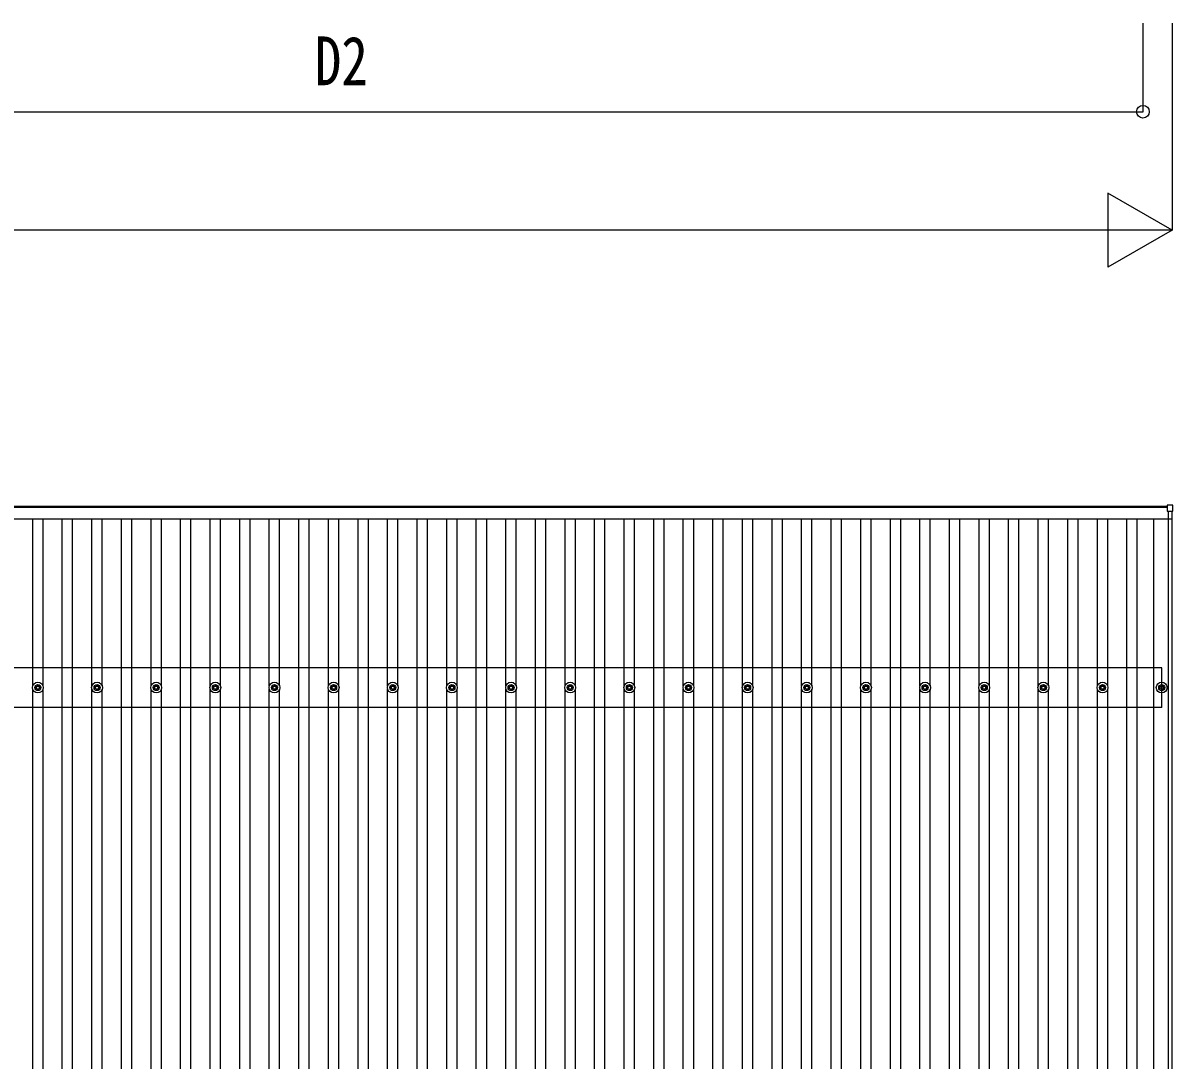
# Model space of a CAD drawing. Units: millimetres, scale not verified. Extents: x -21025 to 21025, y -14850 to 14850.
# Drawn here: x -8395 to -4507, y 3792 to 7301 of the extents above; entities that cross this region are included whole.
import ezdxf
from ezdxf.enums import TextEntityAlignment as Align

# ---------------------------------------------------------------- set-up
doc = ezdxf.new("R2010")
doc.units = ezdxf.units.MM
doc.header["$LTSCALE"] = 60
for name, color, linetype in [('0-5_YKK_13', 4, 'Continuous'), ('0-6_YKK_A1', 4, 'Continuous'), ('0-7_YKK_D', 6, 'Continuous')]:
    doc.layers.add(name, color=color, linetype=linetype)
doc.styles.add('ＭＳ ゴシック', font='')
doc.styles.get('ＭＳ ゴシック').set_extended_font_data('MS Gothic')

msp = doc.modelspace()

# ---------------------------------------------------------------- linework, layer by layer
at = {"layer": '0-5_YKK_13'}
for p, q in [((-4526.6, 5669.97), (-4526.6, 5651.97)), ((-4507.6, 5670.97), (-4525.6, 5670.97)), ((-4525.6, 5650.97), (-4507.6, 5650.97)), ((-4506.6, 5651.97), (-4506.6, 5669.97)), ((-8354.9, 5056.24), (-8350.49, 5056.24)), ((-8346.65, 5064.49), (-8346.65, 5060.07)), ((-8343.15, 5064.49), (-8343.15, 5060.07)), ((-8339.32, 5056.24), (-8334.91, 5056.24)), ((-8154.9, 5056.24), (-8150.49, 5056.24)), ((-8146.65, 5064.49), (-8146.65, 5060.07)), ((-8143.15, 5064.49), (-8143.15, 5060.07)), ((-8139.32, 5056.24), (-8134.91, 5056.24)), ((-7954.9, 5056.24), (-7950.49, 5056.24)), ((-7946.65, 5064.49), (-7946.65, 5060.07)), ((-7943.15, 5064.49), (-7943.15, 5060.07)), ((-7939.32, 5056.24), (-7934.91, 5056.24)), ((-7754.9, 5056.24), (-7750.49, 5056.24)), ((-7746.65, 5064.49), (-7746.65, 5060.07)), ((-7743.15, 5064.49), (-7743.15, 5060.07)), ((-7739.32, 5056.24), (-7734.91, 5056.24)), ((-7554.9, 5056.24), (-7550.49, 5056.24)), ((-7546.65, 5064.49), (-7546.65, 5060.07)), ((-7543.15, 5064.49), (-7543.15, 5060.07)), ((-7539.32, 5056.24), (-7534.91, 5056.24)), ((-7354.9, 5056.24), (-7350.49, 5056.24)), ((-7346.65, 5064.49), (-7346.65, 5060.07)), ((-7343.15, 5064.49), (-7343.15, 5060.07)), ((-7339.32, 5056.24), (-7334.91, 5056.24)), ((-7154.9, 5056.24), (-7150.49, 5056.24)), ((-7146.65, 5064.49), (-7146.65, 5060.07)), ((-7143.15, 5064.49), (-7143.15, 5060.07)), ((-7139.32, 5056.24), (-7134.91, 5056.24)), ((-6954.9, 5056.24), (-6950.49, 5056.24)), ((-6946.65, 5064.49), (-6946.65, 5060.07)), ((-6943.15, 5064.49), (-6943.15, 5060.07)), ((-6939.32, 5056.24), (-6934.91, 5056.24)), ((-6754.9, 5056.24), (-6750.49, 5056.24)), ((-6746.65, 5064.49), (-6746.65, 5060.07)), ((-6743.15, 5064.49), (-6743.15, 5060.07)), ((-6739.32, 5056.24), (-6734.91, 5056.24)), ((-6554.9, 5056.24), (-6550.49, 5056.24)), ((-6546.65, 5064.49), (-6546.65, 5060.07)), ((-6543.15, 5064.49), (-6543.15, 5060.07)), ((-6539.32, 5056.24), (-6534.91, 5056.24)), ((-6354.9, 5056.24), (-6350.49, 5056.24)), ((-6346.65, 5064.49), (-6346.65, 5060.07)), ((-6343.15, 5064.49), (-6343.15, 5060.07)), ((-6339.32, 5056.24), (-6334.91, 5056.24)), ((-6154.9, 5056.24), (-6150.49, 5056.24)), ((-6146.65, 5064.49), (-6146.65, 5060.07)), ((-6143.15, 5064.49), (-6143.15, 5060.07)), ((-6139.32, 5056.24), (-6134.91, 5056.24)), ((-5954.9, 5056.24), (-5950.49, 5056.24)), ((-5946.65, 5064.49), (-5946.65, 5060.07)), ((-5943.15, 5064.49), (-5943.15, 5060.07)), ((-5939.32, 5056.24), (-5934.91, 5056.24)), ((-5754.9, 5056.24), (-5750.49, 5056.24)), ((-5746.65, 5064.49), (-5746.65, 5060.07)), ((-5743.15, 5064.49), (-5743.15, 5060.07)), ((-5739.32, 5056.24), (-5734.91, 5056.24)), ((-5554.9, 5056.24), (-5550.49, 5056.24)), ((-5546.65, 5064.49), (-5546.65, 5060.07)), ((-5543.15, 5064.49), (-5543.15, 5060.07)), ((-5539.32, 5056.24), (-5534.91, 5056.24)), ((-5354.9, 5056.24), (-5350.49, 5056.24)), ((-5346.65, 5064.49), (-5346.65, 5060.07)), ((-5343.15, 5064.49), (-5343.15, 5060.07)), ((-5339.32, 5056.24), (-5334.91, 5056.24)), ((-5154.9, 5056.24), (-5150.49, 5056.24)), ((-5146.65, 5064.49), (-5146.65, 5060.07)), ((-5143.15, 5064.49), (-5143.15, 5060.07)), ((-5139.32, 5056.24), (-5134.91, 5056.24)), ((-4954.9, 5056.24), (-4950.49, 5056.24)), ((-4946.65, 5064.49), (-4946.65, 5060.07)), ((-4943.15, 5064.49), (-4943.15, 5060.07)), ((-4939.32, 5056.24), (-4934.91, 5056.24)), ((-4754.9, 5056.24), (-4750.49, 5056.24)), ((-4746.65, 5064.49), (-4746.65, 5060.07)), ((-4743.15, 5064.49), (-4743.15, 5060.07)), ((-4739.32, 5056.24), (-4734.91, 5056.24)), ((-4554.9, 5056.24), (-4550.49, 5056.24)), ((-4546.65, 5064.49), (-4546.65, 5060.07)), ((-4543.15, 5064.49), (-4543.15, 5060.07)), ((-4539.32, 5056.24), (-4534.91, 5056.24)), ((-8354.9, 5052.74), (-8350.49, 5052.74)), ((-8346.65, 5048.91), (-8346.65, 5044.49)), ((-8343.15, 5048.91), (-8343.15, 5044.49)), ((-8339.32, 5052.74), (-8334.91, 5052.74)), ((-8154.9, 5052.74), (-8150.49, 5052.74)), ((-8146.65, 5048.91), (-8146.65, 5044.49)), ((-8143.15, 5048.91), (-8143.15, 5044.49)), ((-8139.32, 5052.74), (-8134.91, 5052.74)), ((-7954.9, 5052.74), (-7950.49, 5052.74)), ((-7946.65, 5048.91), (-7946.65, 5044.49)), ((-7943.15, 5048.91), (-7943.15, 5044.49)), ((-7939.32, 5052.74), (-7934.91, 5052.74)), ((-7754.9, 5052.74), (-7750.49, 5052.74)), ((-7746.65, 5048.91), (-7746.65, 5044.49)), ((-7743.15, 5048.91), (-7743.15, 5044.49)), ((-7739.32, 5052.74), (-7734.91, 5052.74)), ((-7554.9, 5052.74), (-7550.49, 5052.74)), ((-7546.65, 5048.91), (-7546.65, 5044.49)), ((-7543.15, 5048.91), (-7543.15, 5044.49)), ((-7539.32, 5052.74), (-7534.91, 5052.74)), ((-7354.9, 5052.74), (-7350.49, 5052.74)), ((-7346.65, 5048.91), (-7346.65, 5044.49)), ((-7343.15, 5048.91), (-7343.15, 5044.49)), ((-7339.32, 5052.74), (-7334.91, 5052.74)), ((-7154.9, 5052.74), (-7150.49, 5052.74)), ((-7146.65, 5048.91), (-7146.65, 5044.49)), ((-7143.15, 5048.91), (-7143.15, 5044.49)), ((-7139.32, 5052.74), (-7134.91, 5052.74)), ((-6954.9, 5052.74), (-6950.49, 5052.74)), ((-6946.65, 5048.91), (-6946.65, 5044.49)), ((-6943.15, 5048.91), (-6943.15, 5044.49)), ((-6939.32, 5052.74), (-6934.91, 5052.74)), ((-6754.9, 5052.74), (-6750.49, 5052.74)), ((-6746.65, 5048.91), (-6746.65, 5044.49)), ((-6743.15, 5048.91), (-6743.15, 5044.49)), ((-6739.32, 5052.74), (-6734.91, 5052.74)), ((-6554.9, 5052.74), (-6550.49, 5052.74)), ((-6546.65, 5048.91), (-6546.65, 5044.49)), ((-6543.15, 5048.91), (-6543.15, 5044.49)), ((-6539.32, 5052.74), (-6534.91, 5052.74)), ((-6354.9, 5052.74), (-6350.49, 5052.74)), ((-6346.65, 5048.91), (-6346.65, 5044.49)), ((-6343.15, 5048.91), (-6343.15, 5044.49)), ((-6339.32, 5052.74), (-6334.91, 5052.74)), ((-6154.9, 5052.74), (-6150.49, 5052.74)), ((-6146.65, 5048.91), (-6146.65, 5044.49)), ((-6143.15, 5048.91), (-6143.15, 5044.49)), ((-6139.32, 5052.74), (-6134.91, 5052.74)), ((-5954.9, 5052.74), (-5950.49, 5052.74)), ((-5946.65, 5048.91), (-5946.65, 5044.49)), ((-5943.15, 5048.91), (-5943.15, 5044.49)), ((-5939.32, 5052.74), (-5934.91, 5052.74)), ((-5754.9, 5052.74), (-5750.49, 5052.74)), ((-5746.65, 5048.91), (-5746.65, 5044.49)), ((-5743.15, 5048.91), (-5743.15, 5044.49)), ((-5739.32, 5052.74), (-5734.91, 5052.74)), ((-5554.9, 5052.74), (-5550.49, 5052.74)), ((-5546.65, 5048.91), (-5546.65, 5044.49)), ((-5543.15, 5048.91), (-5543.15, 5044.49)), ((-5539.32, 5052.74), (-5534.91, 5052.74)), ((-5354.9, 5052.74), (-5350.49, 5052.74)), ((-5346.65, 5048.91), (-5346.65, 5044.49)), ((-5343.15, 5048.91), (-5343.15, 5044.49)), ((-5339.32, 5052.74), (-5334.91, 5052.74)), ((-5154.9, 5052.74), (-5150.49, 5052.74)), ((-5146.65, 5048.91), (-5146.65, 5044.49)), ((-5143.15, 5048.91), (-5143.15, 5044.49)), ((-5139.32, 5052.74), (-5134.91, 5052.74)), ((-4954.9, 5052.74), (-4950.49, 5052.74)), ((-4946.65, 5048.91), (-4946.65, 5044.49)), ((-4943.15, 5048.91), (-4943.15, 5044.49)), ((-4939.32, 5052.74), (-4934.91, 5052.74)), ((-4754.9, 5052.74), (-4750.49, 5052.74)), ((-4746.65, 5048.91), (-4746.65, 5044.49)), ((-4743.15, 5048.91), (-4743.15, 5044.49)), ((-4739.32, 5052.74), (-4734.91, 5052.74)), ((-4554.9, 5052.74), (-4550.49, 5052.74)), ((-4546.65, 5048.91), (-4546.65, 5044.49)), ((-4543.15, 5048.91), (-4543.15, 5044.49)), ((-4539.32, 5052.74), (-4534.91, 5052.74))]:
    msp.add_line(p, q, dxfattribs=at)
for centre, radius in [((-8344.9, 5054.49), 18.25), ((-8344.9, 5054.49), 10.15), ((-8344.9, 5054.49), 5.85), ((-8344.9, 5054.49), 5.25), ((-8144.9, 5054.49), 18.25), ((-8144.9, 5054.49), 10.15), ((-8144.9, 5054.49), 5.85), ((-8144.9, 5054.49), 5.25), ((-7944.9, 5054.49), 18.25), ((-7944.9, 5054.49), 10.15), ((-7944.9, 5054.49), 5.85), ((-7944.9, 5054.49), 5.25), ((-7744.9, 5054.49), 18.25), ((-7744.9, 5054.49), 10.15), ((-7744.9, 5054.49), 5.85), ((-7744.9, 5054.49), 5.25), ((-7544.9, 5054.49), 18.25), ((-7544.9, 5054.49), 10.15), ((-7544.9, 5054.49), 5.85), ((-7544.9, 5054.49), 5.25), ((-7344.9, 5054.49), 18.25), ((-7344.9, 5054.49), 10.15), ((-7344.9, 5054.49), 5.85), ((-7344.9, 5054.49), 5.25), ((-7144.9, 5054.49), 18.25), ((-7144.9, 5054.49), 10.15), ((-7144.9, 5054.49), 5.85), ((-7144.9, 5054.49), 5.25), ((-6944.9, 5054.49), 18.25), ((-6944.9, 5054.49), 10.15), ((-6944.9, 5054.49), 5.85), ((-6944.9, 5054.49), 5.25), ((-6744.9, 5054.49), 18.25), ((-6744.9, 5054.49), 10.15), ((-6744.9, 5054.49), 5.85), ((-6744.9, 5054.49), 5.25), ((-6544.9, 5054.49), 18.25), ((-6544.9, 5054.49), 10.15), ((-6544.9, 5054.49), 5.85), ((-6544.9, 5054.49), 5.25), ((-6344.9, 5054.49), 18.25), ((-6344.9, 5054.49), 10.15), ((-6344.9, 5054.49), 5.85), ((-6344.9, 5054.49), 5.25), ((-6144.9, 5054.49), 18.25), ((-6144.9, 5054.49), 10.15), ((-6144.9, 5054.49), 5.85), ((-6144.9, 5054.49), 5.25), ((-5944.9, 5054.49), 18.25), ((-5944.9, 5054.49), 10.15), ((-5944.9, 5054.49), 5.85), ((-5944.9, 5054.49), 5.25), ((-5744.9, 5054.49), 18.25), ((-5744.9, 5054.49), 10.15), ((-5744.9, 5054.49), 5.85), ((-5744.9, 5054.49), 5.25), ((-5544.9, 5054.49), 18.25), ((-5544.9, 5054.49), 10.15), ((-5544.9, 5054.49), 5.85), ((-5544.9, 5054.49), 5.25), ((-5344.9, 5054.49), 18.25), ((-5344.9, 5054.49), 10.15), ((-5344.9, 5054.49), 5.85), ((-5344.9, 5054.49), 5.25), ((-5144.9, 5054.49), 18.25), ((-5144.9, 5054.49), 10.15), ((-5144.9, 5054.49), 5.85), ((-5144.9, 5054.49), 5.25), ((-4944.9, 5054.49), 18.25), ((-4944.9, 5054.49), 10.15), ((-4944.9, 5054.49), 5.85), ((-4944.9, 5054.49), 5.25), ((-4744.9, 5054.49), 18.25), ((-4744.9, 5054.49), 10.15), ((-4744.9, 5054.49), 5.85), ((-4744.9, 5054.49), 5.25), ((-4544.9, 5054.49), 18.25), ((-4544.9, 5054.49), 10.15), ((-4544.9, 5054.49), 5.85), ((-4544.9, 5054.49), 5.25)]:
    msp.add_circle(centre, radius, dxfattribs=at)
for centre, start, end in [((-4525.6, 5669.97), 90, 180), ((-4525.6, 5651.97), 180, 270), ((-4507.6, 5669.97), 0, 90), ((-4507.6, 5651.97), 270, 0)]:
    msp.add_arc(centre, 1, start, end, dxfattribs=at)
at = {"layer": '0-6_YKK_A1'}
for p, q in [((-9934.9, 5667.67), (-4526.6, 5667.67)), ((-4526.6, 5662.88), (-9919.9, 5662.88)), ((-4521.9, 252.55), (-4521.9, 5650.97)), ((-4509.9, 252.55), (-4509.9, 5650.97)), ((-9919.9, 5624.88), (-4509.9, 5624.88)), ((-8362.4, 5059.68), (-8362.4, 5624.88)), ((-8327.4, 5059.66), (-8327.4, 5624.88)), ((-8262.4, 283.87), (-8262.4, 5624.88)), ((-8227.4, 283.87), (-8227.4, 5624.88)), ((-8162.4, 5059.68), (-8162.4, 5624.88)), ((-8127.4, 5059.66), (-8127.4, 5624.88)), ((-8062.4, 283.87), (-8062.4, 5624.88)), ((-8027.4, 283.87), (-8027.4, 5624.88)), ((-7962.4, 5059.68), (-7962.4, 5624.88)), ((-7927.4, 5059.66), (-7927.4, 5624.88)), ((-7862.4, 283.87), (-7862.4, 5624.88)), ((-7827.4, 283.87), (-7827.4, 5624.88)), ((-7762.4, 5059.68), (-7762.4, 5624.88)), ((-7727.4, 5059.66), (-7727.4, 5624.88)), ((-7662.4, 283.87), (-7662.4, 5624.88)), ((-7627.4, 283.87), (-7627.4, 5624.88)), ((-7562.4, 5059.68), (-7562.4, 5624.88)), ((-7527.4, 5059.66), (-7527.4, 5624.88)), ((-7462.4, 283.87), (-7462.4, 5624.88)), ((-7427.4, 283.87), (-7427.4, 5624.88)), ((-7362.4, 5059.68), (-7362.4, 5624.88)), ((-7327.4, 5059.66), (-7327.4, 5624.88)), ((-7262.4, 283.87), (-7262.4, 5624.88)), ((-7227.4, 283.87), (-7227.4, 5624.88)), ((-7162.4, 5059.68), (-7162.4, 5624.88)), ((-7127.4, 5059.66), (-7127.4, 5624.88)), ((-7062.4, 283.87), (-7062.4, 5624.88)), ((-7027.4, 283.87), (-7027.4, 5624.88)), ((-6962.4, 5059.68), (-6962.4, 5624.88)), ((-6927.4, 5059.66), (-6927.4, 5624.88)), ((-6862.4, 283.87), (-6862.4, 5624.88)), ((-6827.4, 283.87), (-6827.4, 5624.88)), ((-6762.4, 5059.68), (-6762.4, 5624.88)), ((-6727.4, 5059.66), (-6727.4, 5624.88)), ((-6662.4, 283.87), (-6662.4, 5624.88)), ((-6627.4, 283.87), (-6627.4, 5624.88)), ((-6562.4, 5059.68), (-6562.4, 5624.88)), ((-6527.4, 5059.66), (-6527.4, 5624.88)), ((-6462.4, 283.87), (-6462.4, 5624.88)), ((-6427.4, 283.87), (-6427.4, 5624.88)), ((-6362.4, 5059.68), (-6362.4, 5624.88)), ((-6327.4, 5059.66), (-6327.4, 5624.88)), ((-6262.4, 283.87), (-6262.4, 5624.88)), ((-6227.4, 283.87), (-6227.4, 5624.88)), ((-6162.4, 5059.68), (-6162.4, 5624.88)), ((-6127.4, 5059.66), (-6127.4, 5624.88)), ((-6062.4, 283.87), (-6062.4, 5624.88)), ((-6027.4, 283.87), (-6027.4, 5624.88)), ((-5962.4, 5059.68), (-5962.4, 5624.88)), ((-5927.4, 5059.66), (-5927.4, 5624.88)), ((-5862.4, 283.87), (-5862.4, 5624.88)), ((-5827.4, 283.87), (-5827.4, 5624.88)), ((-5762.4, 5059.68), (-5762.4, 5624.88)), ((-5727.4, 5059.66), (-5727.4, 5624.88)), ((-5662.4, 283.87), (-5662.4, 5624.88)), ((-5627.4, 283.87), (-5627.4, 5624.88)), ((-5562.4, 5059.68), (-5562.4, 5624.88)), ((-5527.4, 5059.66), (-5527.4, 5624.88)), ((-5462.4, 283.87), (-5462.4, 5624.88)), ((-5427.4, 283.87), (-5427.4, 5624.88)), ((-5362.4, 5059.68), (-5362.4, 5624.88)), ((-5327.4, 5059.66), (-5327.4, 5624.88)), ((-5262.4, 283.87), (-5262.4, 5624.88)), ((-5227.4, 283.87), (-5227.4, 5624.88)), ((-5162.4, 5059.68), (-5162.4, 5624.88)), ((-5127.4, 5059.66), (-5127.4, 5624.88)), ((-5062.4, 283.87), (-5062.4, 5624.88)), ((-5027.4, 283.87), (-5027.4, 5624.88)), ((-4962.4, 5059.68), (-4962.4, 5624.88)), ((-4927.4, 5059.66), (-4927.4, 5624.88)), ((-4862.4, 283.87), (-4862.4, 5624.88)), ((-4827.4, 283.87), (-4827.4, 5624.88)), ((-4762.4, 5059.68), (-4762.4, 5624.88)), ((-4727.4, 5059.66), (-4727.4, 5624.88)), ((-4662.4, 283.87), (-4662.4, 5624.88)), ((-4627.4, 283.87), (-4627.4, 5624.88)), ((-4571.4, 283.87), (-4571.4, 5624.88)), ((-4544.9, 5121.49), (-15344.9, 5121.49)), ((-4544.9, 4987.49), (-4544.9, 5121.49)), ((-8362.4, 3659.68), (-8362.4, 5049.3)), ((-8327.4, 3659.66), (-8327.4, 5049.32)), ((-8162.4, 3659.68), (-8162.4, 5049.3)), ((-8127.4, 3659.66), (-8127.4, 5049.32)), ((-7962.4, 3659.68), (-7962.4, 5049.3)), ((-7927.4, 3659.66), (-7927.4, 5049.32)), ((-7762.4, 3659.68), (-7762.4, 5049.3)), ((-7727.4, 3659.66), (-7727.4, 5049.32)), ((-7562.4, 3659.68), (-7562.4, 5049.3)), ((-7527.4, 3659.66), (-7527.4, 5049.32)), ((-7362.4, 3659.68), (-7362.4, 5049.3)), ((-7327.4, 3659.66), (-7327.4, 5049.32)), ((-7162.4, 3659.68), (-7162.4, 5049.3)), ((-7127.4, 3659.66), (-7127.4, 5049.32)), ((-6962.4, 3659.68), (-6962.4, 5049.3)), ((-6927.4, 3659.66), (-6927.4, 5049.32)), ((-6762.4, 3659.68), (-6762.4, 5049.3)), ((-6727.4, 3659.66), (-6727.4, 5049.32)), ((-6562.4, 3659.68), (-6562.4, 5049.3)), ((-6527.4, 3659.66), (-6527.4, 5049.32)), ((-6362.4, 3659.68), (-6362.4, 5049.3)), ((-6327.4, 3659.66), (-6327.4, 5049.32)), ((-6162.4, 3659.68), (-6162.4, 5049.3)), ((-6127.4, 3659.66), (-6127.4, 5049.32)), ((-5962.4, 3659.68), (-5962.4, 5049.3)), ((-5927.4, 3659.66), (-5927.4, 5049.32)), ((-5762.4, 3659.68), (-5762.4, 5049.3)), ((-5727.4, 3659.66), (-5727.4, 5049.32)), ((-5562.4, 3659.68), (-5562.4, 5049.3)), ((-5527.4, 3659.66), (-5527.4, 5049.32)), ((-5362.4, 3659.68), (-5362.4, 5049.3)), ((-5327.4, 3659.66), (-5327.4, 5049.32)), ((-5162.4, 3659.68), (-5162.4, 5049.3)), ((-5127.4, 3659.66), (-5127.4, 5049.32)), ((-4962.4, 3659.68), (-4962.4, 5049.3)), ((-4927.4, 3659.66), (-4927.4, 5049.32)), ((-4762.4, 3659.68), (-4762.4, 5049.3)), ((-4727.4, 3659.66), (-4727.4, 5049.32)), ((-4544.9, 4987.49), (-15344.9, 4987.49))]:
    msp.add_line(p, q, dxfattribs=at)
at = {"layer": '0-7_YKK_D'}
for p, q in [((-4608.4, 7301.22), (-4608.4, 7000.22)), ((-4509.9, 7301.22), (-4509.9, 6600.22)), ((-9944.9, 7001.22), (-4608.4, 7001.22)), ((-4509.9, 6601.22), (-4726.41, 6726.22)), ((-4726.41, 6726.22), (-4726.41, 6476.22)), ((-4759.9, 6601.22), (-15129.9, 6601.22)), ((-4509.9, 6601.22), (-4942.91, 6601.22)), ((-4509.9, 6601.22), (-4726.41, 6476.22))]:
    msp.add_line(p, q, dxfattribs=at)
msp.add_circle((-4608.4, 7001.22), 21.25, dxfattribs=at)

# ---------------------------------------------------------------- texts
at = {"layer": '0-7_YKK_D', "style": 'ＭＳ ゴシック', "width": 0.8}
msp.add_text('D2', height=165, dxfattribs=at).set_placement((-7408.65, 7041.22), align=Align.BOTTOM_LEFT)

doc.saveas('drawing.dxf')
